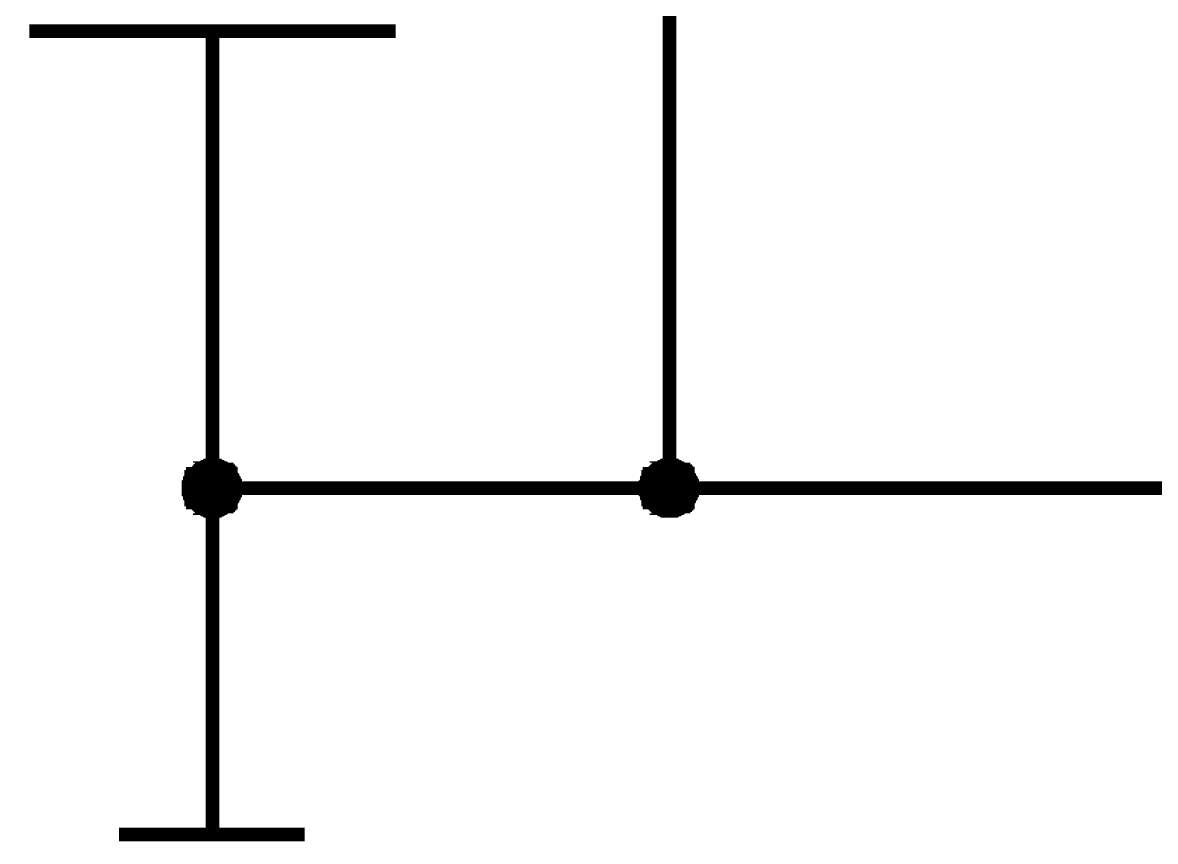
# Paper-space layout 'Layout1' of a CAD drawing. Extents: x -1 to 840, y -1 to 593.
# Drawn here: x 156.72 to 181.52, y 50.76 to 68.67 of the extents above; entities that cross this region are included whole.
import ezdxf

# ---------------------------------------------------------------- set-up
doc = ezdxf.new("R2010")
doc.units = 0
doc.header["$MEASUREMENT"] = 0
doc.layers.add('Sheet', color=255, linetype='CONTINUOUS')

psp = doc.layouts.get("Layout1")

# ---------------------------------------------------------------- linework, layer by layer
at = {"layer": 'Sheet', "color": 7}
for points, const_width in [([(160.88, 58.487), (170.881, 58.487), (170.881, 75.977), (178.365, 75.977)], 0.3), ([(156.874, 68.49), (164.887, 68.49)], 0.3), ([(160.88, 68.49), (160.88, 65.974)], 0.3), ([(160.88, 65.974), (160.88, 58.487), (160.88, 56.001)], 0.3), ([(170.881, 58.487), (218.365, 58.487), (218.365, 61.003)], 0.3), ([(160.352, 58.487), (160.352, 58.518), (160.352, 58.549), (160.352, 58.549), (160.352, 58.58), (160.384, 58.611), (160.384, 58.642), (160.384, 58.673), (160.384, 58.673), (160.415, 58.704), (160.415, 58.735), (160.446, 58.735), (160.446, 58.766), (160.446, 58.797), (160.477, 58.797), (160.508, 58.828), (160.508, 58.828), (160.539, 58.859), (160.539, 58.859), (160.57, 58.891), (160.601, 58.891), (160.601, 58.922), (160.632, 58.922), (160.663, 58.922), (160.694, 58.953), (160.694, 58.953), (160.725, 58.953), (160.756, 58.984), (160.787, 58.984), (160.818, 58.984), (160.818, 58.984), (160.849, 58.984), (160.88, 58.984)], 0.3), ([(160.352, 58.487), (160.352, 58.518), (160.352, 58.549), (160.352, 58.549), (160.352, 58.58), (160.384, 58.611), (160.384, 58.642), (160.384, 58.673), (160.384, 58.673), (160.415, 58.704), (160.415, 58.735), (160.446, 58.735), (160.446, 58.766), (160.446, 58.797), (160.477, 58.797), (160.508, 58.828), (160.508, 58.828), (160.539, 58.859), (160.539, 58.859), (160.57, 58.891), (160.601, 58.891), (160.601, 58.922), (160.632, 58.922), (160.663, 58.922), (160.694, 58.953), (160.694, 58.953), (160.725, 58.953), (160.756, 58.984), (160.787, 58.984), (160.818, 58.984), (160.818, 58.984), (160.849, 58.984), (160.88, 58.984)], 0.3), ([(160.352, 58.487), (160.352, 58.518), (160.352, 58.549), (160.352, 58.549), (160.352, 58.58), (160.384, 58.611), (160.384, 58.642), (160.384, 58.673), (160.384, 58.673), (160.415, 58.704), (160.415, 58.735), (160.446, 58.735), (160.446, 58.766), (160.446, 58.797), (160.477, 58.797), (160.508, 58.828), (160.508, 58.828), (160.539, 58.859), (160.539, 58.859), (160.57, 58.891), (160.601, 58.891), (160.601, 58.922), (160.632, 58.922), (160.663, 58.922), (160.694, 58.953), (160.694, 58.953), (160.725, 58.953), (160.756, 58.984), (160.787, 58.984), (160.818, 58.984), (160.818, 58.984), (160.849, 58.984), (160.88, 58.984)], 0.3), ([(160.352, 58.487), (160.352, 58.518), (160.352, 58.549), (160.352, 58.549), (160.352, 58.58), (160.384, 58.611), (160.384, 58.642), (160.384, 58.673), (160.384, 58.673), (160.415, 58.704), (160.415, 58.735), (160.446, 58.735), (160.446, 58.766), (160.446, 58.797), (160.477, 58.797), (160.508, 58.828), (160.508, 58.828), (160.539, 58.859), (160.539, 58.859), (160.57, 58.891), (160.601, 58.891), (160.601, 58.922), (160.632, 58.922), (160.663, 58.922), (160.694, 58.953), (160.694, 58.953), (160.725, 58.953), (160.756, 58.984), (160.787, 58.984), (160.818, 58.984), (160.818, 58.984), (160.849, 58.984), (160.88, 58.984)], 0.3), ([(160.352, 58.487), (160.352, 58.518), (160.352, 58.549), (160.352, 58.549), (160.352, 58.58), (160.384, 58.611), (160.384, 58.642), (160.384, 58.673), (160.384, 58.673), (160.415, 58.704), (160.415, 58.735), (160.446, 58.735), (160.446, 58.766), (160.446, 58.797), (160.477, 58.797), (160.508, 58.828), (160.508, 58.828), (160.539, 58.859), (160.539, 58.859), (160.57, 58.891), (160.601, 58.891), (160.601, 58.922), (160.632, 58.922), (160.663, 58.922), (160.694, 58.953), (160.694, 58.953), (160.725, 58.953), (160.756, 58.984), (160.787, 58.984), (160.818, 58.984), (160.818, 58.984), (160.849, 58.984), (160.88, 58.984)], 0.0991), ([(160.352, 58.487), (160.352, 58.518), (160.352, 58.549), (160.352, 58.549), (160.352, 58.58), (160.384, 58.611), (160.384, 58.642), (160.384, 58.673), (160.384, 58.673), (160.415, 58.704), (160.415, 58.735), (160.446, 58.735), (160.446, 58.766), (160.446, 58.797), (160.477, 58.797), (160.508, 58.828), (160.508, 58.828), (160.539, 58.859), (160.539, 58.859), (160.57, 58.891), (160.601, 58.891), (160.601, 58.922), (160.632, 58.922), (160.663, 58.922), (160.694, 58.953), (160.694, 58.953), (160.725, 58.953), (160.756, 58.984), (160.787, 58.984), (160.818, 58.984), (160.818, 58.984), (160.849, 58.984), (160.88, 58.984)], 0.0991), ([(160.352, 58.487), (160.352, 58.518), (160.352, 58.549), (160.352, 58.549), (160.352, 58.58), (160.384, 58.611), (160.384, 58.642), (160.384, 58.673), (160.384, 58.673), (160.415, 58.704), (160.415, 58.735), (160.446, 58.735), (160.446, 58.766), (160.446, 58.797), (160.477, 58.797), (160.508, 58.828), (160.508, 58.828), (160.539, 58.859), (160.539, 58.859), (160.57, 58.891), (160.601, 58.891), (160.601, 58.922), (160.632, 58.922), (160.663, 58.922), (160.694, 58.953), (160.694, 58.953), (160.725, 58.953), (160.756, 58.984), (160.787, 58.984), (160.818, 58.984), (160.818, 58.984), (160.849, 58.984), (160.88, 58.984)], 0.0991), ([(160.352, 58.487), (160.352, 58.518), (160.352, 58.549), (160.352, 58.549), (160.352, 58.58), (160.384, 58.611), (160.384, 58.642), (160.384, 58.673), (160.384, 58.673), (160.415, 58.704), (160.415, 58.735), (160.446, 58.735), (160.446, 58.766), (160.446, 58.797), (160.477, 58.797), (160.508, 58.828), (160.508, 58.828), (160.539, 58.859), (160.539, 58.859), (160.57, 58.891), (160.601, 58.891), (160.601, 58.922), (160.632, 58.922), (160.663, 58.922), (160.694, 58.953), (160.694, 58.953), (160.725, 58.953), (160.756, 58.984), (160.787, 58.984), (160.818, 58.984), (160.818, 58.984), (160.849, 58.984), (160.88, 58.984)], 0.0991), ([(160.88, 58.984), (160.88, 58.984)], 0.3), ([(160.88, 58.984), (160.912, 58.984), (160.943, 58.984), (160.943, 58.984), (160.974, 58.984), (161.005, 58.984), (161.036, 58.953), (161.067, 58.953), (161.067, 58.953), (161.098, 58.922), (161.129, 58.922), (161.129, 58.922), (161.16, 58.891), (161.191, 58.891), (161.191, 58.859), (161.222, 58.859), (161.222, 58.828), (161.253, 58.828), (161.253, 58.797), (161.284, 58.797), (161.284, 58.766), (161.315, 58.735), (161.315, 58.735), (161.315, 58.704), (161.346, 58.673), (161.346, 58.673), (161.346, 58.642), (161.377, 58.611), (161.377, 58.58), (161.377, 58.549), (161.377, 58.549), (161.377, 58.518), (161.377, 58.487)], 0.3), ([(160.88, 58.984), (160.88, 58.984)], 0.3), ([(160.88, 58.984), (160.912, 58.984), (160.943, 58.984), (160.943, 58.984), (160.974, 58.984), (161.005, 58.984), (161.036, 58.953), (161.067, 58.953), (161.067, 58.953), (161.098, 58.922), (161.129, 58.922), (161.129, 58.922), (161.16, 58.891), (161.191, 58.891), (161.191, 58.859), (161.222, 58.859), (161.222, 58.828), (161.253, 58.828), (161.253, 58.797), (161.284, 58.797), (161.284, 58.766), (161.315, 58.735), (161.315, 58.735), (161.315, 58.704), (161.346, 58.673), (161.346, 58.673), (161.346, 58.642), (161.377, 58.611), (161.377, 58.58), (161.377, 58.549), (161.377, 58.549), (161.377, 58.518), (161.377, 58.487)], 0.3), ([(160.88, 58.984), (160.88, 58.984)], 0.3), ([(160.88, 58.984), (160.912, 58.984), (160.943, 58.984), (160.943, 58.984), (160.974, 58.984), (161.005, 58.984), (161.036, 58.953), (161.067, 58.953), (161.067, 58.953), (161.098, 58.922), (161.129, 58.922), (161.129, 58.922), (161.16, 58.891), (161.191, 58.891), (161.191, 58.859), (161.222, 58.859), (161.222, 58.828), (161.253, 58.828), (161.253, 58.797), (161.284, 58.797), (161.284, 58.766), (161.315, 58.735), (161.315, 58.735), (161.315, 58.704), (161.346, 58.673), (161.346, 58.673), (161.346, 58.642), (161.377, 58.611), (161.377, 58.58), (161.377, 58.549), (161.377, 58.549), (161.377, 58.518), (161.377, 58.487)], 0.3), ([(160.88, 58.984), (160.88, 58.984)], 0.3), ([(160.88, 58.984), (160.912, 58.984), (160.943, 58.984), (160.943, 58.984), (160.974, 58.984), (161.005, 58.984), (161.036, 58.953), (161.067, 58.953), (161.067, 58.953), (161.098, 58.922), (161.129, 58.922), (161.129, 58.922), (161.16, 58.891), (161.191, 58.891), (161.191, 58.859), (161.222, 58.859), (161.222, 58.828), (161.253, 58.828), (161.253, 58.797), (161.284, 58.797), (161.284, 58.766), (161.315, 58.735), (161.315, 58.735), (161.315, 58.704), (161.346, 58.673), (161.346, 58.673), (161.346, 58.642), (161.377, 58.611), (161.377, 58.58), (161.377, 58.549), (161.377, 58.549), (161.377, 58.518), (161.377, 58.487)], 0.3), ([(160.88, 58.984), (160.88, 58.984)], 0.0991), ([(160.88, 58.984), (160.912, 58.984), (160.943, 58.984), (160.943, 58.984), (160.974, 58.984), (161.005, 58.984), (161.036, 58.953), (161.067, 58.953), (161.067, 58.953), (161.098, 58.922), (161.129, 58.922), (161.129, 58.922), (161.16, 58.891), (161.191, 58.891), (161.191, 58.859), (161.222, 58.859), (161.222, 58.828), (161.253, 58.828), (161.253, 58.797), (161.284, 58.797), (161.284, 58.766), (161.315, 58.735), (161.315, 58.735), (161.315, 58.704), (161.346, 58.673), (161.346, 58.673), (161.346, 58.642), (161.377, 58.611), (161.377, 58.58), (161.377, 58.549), (161.377, 58.549), (161.377, 58.518), (161.377, 58.487)], 0.0991), ([(160.88, 58.984), (160.88, 58.984)], 0.0991), ([(160.88, 58.984), (160.912, 58.984), (160.943, 58.984), (160.943, 58.984), (160.974, 58.984), (161.005, 58.984), (161.036, 58.953), (161.067, 58.953), (161.067, 58.953), (161.098, 58.922), (161.129, 58.922), (161.129, 58.922), (161.16, 58.891), (161.191, 58.891), (161.191, 58.859), (161.222, 58.859), (161.222, 58.828), (161.253, 58.828), (161.253, 58.797), (161.284, 58.797), (161.284, 58.766), (161.315, 58.735), (161.315, 58.735), (161.315, 58.704), (161.346, 58.673), (161.346, 58.673), (161.346, 58.642), (161.377, 58.611), (161.377, 58.58), (161.377, 58.549), (161.377, 58.549), (161.377, 58.518), (161.377, 58.487)], 0.0991), ([(160.88, 58.984), (160.88, 58.984)], 0.0991), ([(160.88, 58.984), (160.912, 58.984), (160.943, 58.984), (160.943, 58.984), (160.974, 58.984), (161.005, 58.984), (161.036, 58.953), (161.067, 58.953), (161.067, 58.953), (161.098, 58.922), (161.129, 58.922), (161.129, 58.922), (161.16, 58.891), (161.191, 58.891), (161.191, 58.859), (161.222, 58.859), (161.222, 58.828), (161.253, 58.828), (161.253, 58.797), (161.284, 58.797), (161.284, 58.766), (161.315, 58.735), (161.315, 58.735), (161.315, 58.704), (161.346, 58.673), (161.346, 58.673), (161.346, 58.642), (161.377, 58.611), (161.377, 58.58), (161.377, 58.549), (161.377, 58.549), (161.377, 58.518), (161.377, 58.487)], 0.0991), ([(160.88, 58.984), (160.88, 58.984)], 0.0991), ([(160.88, 58.984), (160.912, 58.984), (160.943, 58.984), (160.943, 58.984), (160.974, 58.984), (161.005, 58.984), (161.036, 58.953), (161.067, 58.953), (161.067, 58.953), (161.098, 58.922), (161.129, 58.922), (161.129, 58.922), (161.16, 58.891), (161.191, 58.891), (161.191, 58.859), (161.222, 58.859), (161.222, 58.828), (161.253, 58.828), (161.253, 58.797), (161.284, 58.797), (161.284, 58.766), (161.315, 58.735), (161.315, 58.735), (161.315, 58.704), (161.346, 58.673), (161.346, 58.673), (161.346, 58.642), (161.377, 58.611), (161.377, 58.58), (161.377, 58.549), (161.377, 58.549), (161.377, 58.518), (161.377, 58.487)], 0.0991), ([(170.353, 58.487), (170.353, 58.518), (170.353, 58.549), (170.353, 58.549), (170.353, 58.58), (170.384, 58.611), (170.384, 58.642), (170.384, 58.673), (170.384, 58.673), (170.415, 58.704), (170.415, 58.735), (170.446, 58.735), (170.446, 58.766), (170.446, 58.797), (170.477, 58.797), (170.508, 58.828), (170.508, 58.828), (170.539, 58.859), (170.539, 58.859), (170.57, 58.891), (170.601, 58.891), (170.601, 58.922), (170.632, 58.922), (170.663, 58.922), (170.694, 58.953), (170.694, 58.953), (170.725, 58.953), (170.756, 58.984), (170.787, 58.984), (170.818, 58.984), (170.818, 58.984), (170.849, 58.984), (170.881, 58.984)], 0.3), ([(170.353, 58.487), (170.353, 58.518), (170.353, 58.549), (170.353, 58.549), (170.353, 58.58), (170.384, 58.611), (170.384, 58.642), (170.384, 58.673), (170.384, 58.673), (170.415, 58.704), (170.415, 58.735), (170.446, 58.735), (170.446, 58.766), (170.446, 58.797), (170.477, 58.797), (170.508, 58.828), (170.508, 58.828), (170.539, 58.859), (170.539, 58.859), (170.57, 58.891), (170.601, 58.891), (170.601, 58.922), (170.632, 58.922), (170.663, 58.922), (170.694, 58.953), (170.694, 58.953), (170.725, 58.953), (170.756, 58.984), (170.787, 58.984), (170.818, 58.984), (170.818, 58.984), (170.849, 58.984), (170.881, 58.984)], 0.3), ([(170.353, 58.487), (170.353, 58.518), (170.353, 58.549), (170.353, 58.549), (170.353, 58.58), (170.384, 58.611), (170.384, 58.642), (170.384, 58.673), (170.384, 58.673), (170.415, 58.704), (170.415, 58.735), (170.446, 58.735), (170.446, 58.766), (170.446, 58.797), (170.477, 58.797), (170.508, 58.828), (170.508, 58.828), (170.539, 58.859), (170.539, 58.859), (170.57, 58.891), (170.601, 58.891), (170.601, 58.922), (170.632, 58.922), (170.663, 58.922), (170.694, 58.953), (170.694, 58.953), (170.725, 58.953), (170.756, 58.984), (170.787, 58.984), (170.818, 58.984), (170.818, 58.984), (170.849, 58.984), (170.881, 58.984)], 0.3), ([(170.353, 58.487), (170.353, 58.518), (170.353, 58.549), (170.353, 58.549), (170.353, 58.58), (170.384, 58.611), (170.384, 58.642), (170.384, 58.673), (170.384, 58.673), (170.415, 58.704), (170.415, 58.735), (170.446, 58.735), (170.446, 58.766), (170.446, 58.797), (170.477, 58.797), (170.508, 58.828), (170.508, 58.828), (170.539, 58.859), (170.539, 58.859), (170.57, 58.891), (170.601, 58.891), (170.601, 58.922), (170.632, 58.922), (170.663, 58.922), (170.694, 58.953), (170.694, 58.953), (170.725, 58.953), (170.756, 58.984), (170.787, 58.984), (170.818, 58.984), (170.818, 58.984), (170.849, 58.984), (170.881, 58.984)], 0.3), ([(170.353, 58.487), (170.353, 58.518), (170.353, 58.549), (170.353, 58.549), (170.353, 58.58), (170.384, 58.611), (170.384, 58.642), (170.384, 58.673), (170.384, 58.673), (170.415, 58.704), (170.415, 58.735), (170.446, 58.735), (170.446, 58.766), (170.446, 58.797), (170.477, 58.797), (170.508, 58.828), (170.508, 58.828), (170.539, 58.859), (170.539, 58.859), (170.57, 58.891), (170.601, 58.891), (170.601, 58.922), (170.632, 58.922), (170.663, 58.922), (170.694, 58.953), (170.694, 58.953), (170.725, 58.953), (170.756, 58.984), (170.787, 58.984), (170.818, 58.984), (170.818, 58.984), (170.849, 58.984), (170.881, 58.984)], 0.0991), ([(170.353, 58.487), (170.353, 58.518), (170.353, 58.549), (170.353, 58.549), (170.353, 58.58), (170.384, 58.611), (170.384, 58.642), (170.384, 58.673), (170.384, 58.673), (170.415, 58.704), (170.415, 58.735), (170.446, 58.735), (170.446, 58.766), (170.446, 58.797), (170.477, 58.797), (170.508, 58.828), (170.508, 58.828), (170.539, 58.859), (170.539, 58.859), (170.57, 58.891), (170.601, 58.891), (170.601, 58.922), (170.632, 58.922), (170.663, 58.922), (170.694, 58.953), (170.694, 58.953), (170.725, 58.953), (170.756, 58.984), (170.787, 58.984), (170.818, 58.984), (170.818, 58.984), (170.849, 58.984), (170.881, 58.984)], 0.0991), ([(170.353, 58.487), (170.353, 58.518), (170.353, 58.549), (170.353, 58.549), (170.353, 58.58), (170.384, 58.611), (170.384, 58.642), (170.384, 58.673), (170.384, 58.673), (170.415, 58.704), (170.415, 58.735), (170.446, 58.735), (170.446, 58.766), (170.446, 58.797), (170.477, 58.797), (170.508, 58.828), (170.508, 58.828), (170.539, 58.859), (170.539, 58.859), (170.57, 58.891), (170.601, 58.891), (170.601, 58.922), (170.632, 58.922), (170.663, 58.922), (170.694, 58.953), (170.694, 58.953), (170.725, 58.953), (170.756, 58.984), (170.787, 58.984), (170.818, 58.984), (170.818, 58.984), (170.849, 58.984), (170.881, 58.984)], 0.0991), ([(170.353, 58.487), (170.353, 58.518), (170.353, 58.549), (170.353, 58.549), (170.353, 58.58), (170.384, 58.611), (170.384, 58.642), (170.384, 58.673), (170.384, 58.673), (170.415, 58.704), (170.415, 58.735), (170.446, 58.735), (170.446, 58.766), (170.446, 58.797), (170.477, 58.797), (170.508, 58.828), (170.508, 58.828), (170.539, 58.859), (170.539, 58.859), (170.57, 58.891), (170.601, 58.891), (170.601, 58.922), (170.632, 58.922), (170.663, 58.922), (170.694, 58.953), (170.694, 58.953), (170.725, 58.953), (170.756, 58.984), (170.787, 58.984), (170.818, 58.984), (170.818, 58.984), (170.849, 58.984), (170.881, 58.984)], 0.0991), ([(170.881, 58.984), (170.881, 58.984)], 0.3), ([(170.881, 58.984), (170.912, 58.984), (170.943, 58.984), (170.943, 58.984), (170.974, 58.984), (171.005, 58.984), (171.036, 58.953), (171.067, 58.953), (171.067, 58.953), (171.098, 58.922), (171.129, 58.922), (171.129, 58.922), (171.16, 58.891), (171.191, 58.891), (171.191, 58.859), (171.222, 58.859), (171.222, 58.828), (171.253, 58.828), (171.253, 58.797), (171.284, 58.797), (171.284, 58.766), (171.315, 58.735), (171.315, 58.735), (171.315, 58.704), (171.346, 58.673), (171.346, 58.673), (171.346, 58.642), (171.377, 58.611), (171.377, 58.58), (171.377, 58.549), (171.377, 58.549), (171.377, 58.518), (171.377, 58.487)], 0.3), ([(170.881, 58.984), (170.881, 58.984)], 0.3), ([(170.881, 58.984), (170.912, 58.984), (170.943, 58.984), (170.943, 58.984), (170.974, 58.984), (171.005, 58.984), (171.036, 58.953), (171.067, 58.953), (171.067, 58.953), (171.098, 58.922), (171.129, 58.922), (171.129, 58.922), (171.16, 58.891), (171.191, 58.891), (171.191, 58.859), (171.222, 58.859), (171.222, 58.828), (171.253, 58.828), (171.253, 58.797), (171.284, 58.797), (171.284, 58.766), (171.315, 58.735), (171.315, 58.735), (171.315, 58.704), (171.346, 58.673), (171.346, 58.673), (171.346, 58.642), (171.377, 58.611), (171.377, 58.58), (171.377, 58.549), (171.377, 58.549), (171.377, 58.518), (171.377, 58.487)], 0.3), ([(170.881, 58.984), (170.881, 58.984)], 0.3), ([(170.881, 58.984), (170.912, 58.984), (170.943, 58.984), (170.943, 58.984), (170.974, 58.984), (171.005, 58.984), (171.036, 58.953), (171.067, 58.953), (171.067, 58.953), (171.098, 58.922), (171.129, 58.922), (171.129, 58.922), (171.16, 58.891), (171.191, 58.891), (171.191, 58.859), (171.222, 58.859), (171.222, 58.828), (171.253, 58.828), (171.253, 58.797), (171.284, 58.797), (171.284, 58.766), (171.315, 58.735), (171.315, 58.735), (171.315, 58.704), (171.346, 58.673), (171.346, 58.673), (171.346, 58.642), (171.377, 58.611), (171.377, 58.58), (171.377, 58.549), (171.377, 58.549), (171.377, 58.518), (171.377, 58.487)], 0.3), ([(170.881, 58.984), (170.881, 58.984)], 0.3), ([(170.881, 58.984), (170.912, 58.984), (170.943, 58.984), (170.943, 58.984), (170.974, 58.984), (171.005, 58.984), (171.036, 58.953), (171.067, 58.953), (171.067, 58.953), (171.098, 58.922), (171.129, 58.922), (171.129, 58.922), (171.16, 58.891), (171.191, 58.891), (171.191, 58.859), (171.222, 58.859), (171.222, 58.828), (171.253, 58.828), (171.253, 58.797), (171.284, 58.797), (171.284, 58.766), (171.315, 58.735), (171.315, 58.735), (171.315, 58.704), (171.346, 58.673), (171.346, 58.673), (171.346, 58.642), (171.377, 58.611), (171.377, 58.58), (171.377, 58.549), (171.377, 58.549), (171.377, 58.518), (171.377, 58.487)], 0.3), ([(170.881, 58.984), (170.881, 58.984)], 0.0991), ([(170.881, 58.984), (170.912, 58.984), (170.943, 58.984), (170.943, 58.984), (170.974, 58.984), (171.005, 58.984), (171.036, 58.953), (171.067, 58.953), (171.067, 58.953), (171.098, 58.922), (171.129, 58.922), (171.129, 58.922), (171.16, 58.891), (171.191, 58.891), (171.191, 58.859), (171.222, 58.859), (171.222, 58.828), (171.253, 58.828), (171.253, 58.797), (171.284, 58.797), (171.284, 58.766), (171.315, 58.735), (171.315, 58.735), (171.315, 58.704), (171.346, 58.673), (171.346, 58.673), (171.346, 58.642), (171.377, 58.611), (171.377, 58.58), (171.377, 58.549), (171.377, 58.549), (171.377, 58.518), (171.377, 58.487)], 0.0991), ([(170.881, 58.984), (170.881, 58.984)], 0.0991), ([(170.881, 58.984), (170.912, 58.984), (170.943, 58.984), (170.943, 58.984), (170.974, 58.984), (171.005, 58.984), (171.036, 58.953), (171.067, 58.953), (171.067, 58.953), (171.098, 58.922), (171.129, 58.922), (171.129, 58.922), (171.16, 58.891), (171.191, 58.891), (171.191, 58.859), (171.222, 58.859), (171.222, 58.828), (171.253, 58.828), (171.253, 58.797), (171.284, 58.797), (171.284, 58.766), (171.315, 58.735), (171.315, 58.735), (171.315, 58.704), (171.346, 58.673), (171.346, 58.673), (171.346, 58.642), (171.377, 58.611), (171.377, 58.58), (171.377, 58.549), (171.377, 58.549), (171.377, 58.518), (171.377, 58.487)], 0.0991), ([(170.881, 58.984), (170.881, 58.984)], 0.0991), ([(170.881, 58.984), (170.912, 58.984), (170.943, 58.984), (170.943, 58.984), (170.974, 58.984), (171.005, 58.984), (171.036, 58.953), (171.067, 58.953), (171.067, 58.953), (171.098, 58.922), (171.129, 58.922), (171.129, 58.922), (171.16, 58.891), (171.191, 58.891), (171.191, 58.859), (171.222, 58.859), (171.222, 58.828), (171.253, 58.828), (171.253, 58.797), (171.284, 58.797), (171.284, 58.766), (171.315, 58.735), (171.315, 58.735), (171.315, 58.704), (171.346, 58.673), (171.346, 58.673), (171.346, 58.642), (171.377, 58.611), (171.377, 58.58), (171.377, 58.549), (171.377, 58.549), (171.377, 58.518), (171.377, 58.487)], 0.0991), ([(170.881, 58.984), (170.881, 58.984)], 0.0991), ([(170.881, 58.984), (170.912, 58.984), (170.943, 58.984), (170.943, 58.984), (170.974, 58.984), (171.005, 58.984), (171.036, 58.953), (171.067, 58.953), (171.067, 58.953), (171.098, 58.922), (171.129, 58.922), (171.129, 58.922), (171.16, 58.891), (171.191, 58.891), (171.191, 58.859), (171.222, 58.859), (171.222, 58.828), (171.253, 58.828), (171.253, 58.797), (171.284, 58.797), (171.284, 58.766), (171.315, 58.735), (171.315, 58.735), (171.315, 58.704), (171.346, 58.673), (171.346, 58.673), (171.346, 58.642), (171.377, 58.611), (171.377, 58.58), (171.377, 58.549), (171.377, 58.549), (171.377, 58.518), (171.377, 58.487)], 0.0991), ([(160.88, 57.99), (160.849, 57.99), (160.818, 57.99), (160.818, 57.99), (160.787, 57.99), (160.756, 57.99), (160.725, 58.021), (160.694, 58.021), (160.694, 58.021), (160.663, 58.052), (160.632, 58.052), (160.601, 58.052), (160.601, 58.083), (160.57, 58.083), (160.539, 58.114), (160.539, 58.114), (160.508, 58.145), (160.508, 58.145), (160.477, 58.176), (160.446, 58.176), (160.446, 58.207), (160.446, 58.238), (160.415, 58.238), (160.415, 58.269), (160.384, 58.3), (160.384, 58.3), (160.384, 58.331), (160.384, 58.362), (160.352, 58.393), (160.352, 58.425), (160.352, 58.425), (160.352, 58.456), (160.352, 58.487)], 0.3), ([(160.352, 58.487), (160.352, 58.487)], 0.3), ([(160.88, 57.99), (160.849, 57.99), (160.818, 57.99), (160.818, 57.99), (160.787, 57.99), (160.756, 57.99), (160.725, 58.021), (160.694, 58.021), (160.694, 58.021), (160.663, 58.052), (160.632, 58.052), (160.601, 58.052), (160.601, 58.083), (160.57, 58.083), (160.539, 58.114), (160.539, 58.114), (160.508, 58.145), (160.508, 58.145), (160.477, 58.176), (160.446, 58.176), (160.446, 58.207), (160.446, 58.238), (160.415, 58.238), (160.415, 58.269), (160.384, 58.3), (160.384, 58.3), (160.384, 58.331), (160.384, 58.362), (160.352, 58.393), (160.352, 58.425), (160.352, 58.425), (160.352, 58.456), (160.352, 58.487)], 0.3), ([(160.352, 58.487), (160.352, 58.487)], 0.3), ([(160.88, 57.99), (160.849, 57.99), (160.818, 57.99), (160.818, 57.99), (160.787, 57.99), (160.756, 57.99), (160.725, 58.021), (160.694, 58.021), (160.694, 58.021), (160.663, 58.052), (160.632, 58.052), (160.601, 58.052), (160.601, 58.083), (160.57, 58.083), (160.539, 58.114), (160.539, 58.114), (160.508, 58.145), (160.508, 58.145), (160.477, 58.176), (160.446, 58.176), (160.446, 58.207), (160.446, 58.238), (160.415, 58.238), (160.415, 58.269), (160.384, 58.3), (160.384, 58.3), (160.384, 58.331), (160.384, 58.362), (160.352, 58.393), (160.352, 58.425), (160.352, 58.425), (160.352, 58.456), (160.352, 58.487)], 0.3), ([(160.352, 58.487), (160.352, 58.487)], 0.3), ([(160.88, 57.99), (160.849, 57.99), (160.818, 57.99), (160.818, 57.99), (160.787, 57.99), (160.756, 57.99), (160.725, 58.021), (160.694, 58.021), (160.694, 58.021), (160.663, 58.052), (160.632, 58.052), (160.601, 58.052), (160.601, 58.083), (160.57, 58.083), (160.539, 58.114), (160.539, 58.114), (160.508, 58.145), (160.508, 58.145), (160.477, 58.176), (160.446, 58.176), (160.446, 58.207), (160.446, 58.238), (160.415, 58.238), (160.415, 58.269), (160.384, 58.3), (160.384, 58.3), (160.384, 58.331), (160.384, 58.362), (160.352, 58.393), (160.352, 58.425), (160.352, 58.425), (160.352, 58.456), (160.352, 58.487)], 0.3), ([(160.352, 58.487), (160.352, 58.487)], 0.3), ([(160.88, 57.99), (160.849, 57.99), (160.818, 57.99), (160.818, 57.99), (160.787, 57.99), (160.756, 57.99), (160.725, 58.021), (160.694, 58.021), (160.694, 58.021), (160.663, 58.052), (160.632, 58.052), (160.601, 58.052), (160.601, 58.083), (160.57, 58.083), (160.539, 58.114), (160.539, 58.114), (160.508, 58.145), (160.508, 58.145), (160.477, 58.176), (160.446, 58.176), (160.446, 58.207), (160.446, 58.238), (160.415, 58.238), (160.415, 58.269), (160.384, 58.3), (160.384, 58.3), (160.384, 58.331), (160.384, 58.362), (160.352, 58.393), (160.352, 58.425), (160.352, 58.425), (160.352, 58.456), (160.352, 58.487)], 0.0991), ([(160.352, 58.487), (160.352, 58.487)], 0.0991), ([(160.88, 57.99), (160.849, 57.99), (160.818, 57.99), (160.818, 57.99), (160.787, 57.99), (160.756, 57.99), (160.725, 58.021), (160.694, 58.021), (160.694, 58.021), (160.663, 58.052), (160.632, 58.052), (160.601, 58.052), (160.601, 58.083), (160.57, 58.083), (160.539, 58.114), (160.539, 58.114), (160.508, 58.145), (160.508, 58.145), (160.477, 58.176), (160.446, 58.176), (160.446, 58.207), (160.446, 58.238), (160.415, 58.238), (160.415, 58.269), (160.384, 58.3), (160.384, 58.3), (160.384, 58.331), (160.384, 58.362), (160.352, 58.393), (160.352, 58.425), (160.352, 58.425), (160.352, 58.456), (160.352, 58.487)], 0.0991), ([(160.352, 58.487), (160.352, 58.487)], 0.0991), ([(160.88, 57.99), (160.849, 57.99), (160.818, 57.99), (160.818, 57.99), (160.787, 57.99), (160.756, 57.99), (160.725, 58.021), (160.694, 58.021), (160.694, 58.021), (160.663, 58.052), (160.632, 58.052), (160.601, 58.052), (160.601, 58.083), (160.57, 58.083), (160.539, 58.114), (160.539, 58.114), (160.508, 58.145), (160.508, 58.145), (160.477, 58.176), (160.446, 58.176), (160.446, 58.207), (160.446, 58.238), (160.415, 58.238), (160.415, 58.269), (160.384, 58.3), (160.384, 58.3), (160.384, 58.331), (160.384, 58.362), (160.352, 58.393), (160.352, 58.425), (160.352, 58.425), (160.352, 58.456), (160.352, 58.487)], 0.0991), ([(160.352, 58.487), (160.352, 58.487)], 0.0991), ([(160.88, 57.99), (160.849, 57.99), (160.818, 57.99), (160.818, 57.99), (160.787, 57.99), (160.756, 57.99), (160.725, 58.021), (160.694, 58.021), (160.694, 58.021), (160.663, 58.052), (160.632, 58.052), (160.601, 58.052), (160.601, 58.083), (160.57, 58.083), (160.539, 58.114), (160.539, 58.114), (160.508, 58.145), (160.508, 58.145), (160.477, 58.176), (160.446, 58.176), (160.446, 58.207), (160.446, 58.238), (160.415, 58.238), (160.415, 58.269), (160.384, 58.3), (160.384, 58.3), (160.384, 58.331), (160.384, 58.362), (160.352, 58.393), (160.352, 58.425), (160.352, 58.425), (160.352, 58.456), (160.352, 58.487)], 0.0991), ([(160.352, 58.487), (160.352, 58.487)], 0.0991), ([(161.377, 58.487), (161.377, 58.456), (161.377, 58.425), (161.377, 58.425), (161.377, 58.393), (161.377, 58.362), (161.346, 58.331), (161.346, 58.3), (161.346, 58.3), (161.315, 58.269), (161.315, 58.238), (161.315, 58.238), (161.284, 58.207), (161.284, 58.176), (161.253, 58.176), (161.253, 58.145), (161.222, 58.145), (161.222, 58.114), (161.191, 58.114), (161.191, 58.083), (161.16, 58.083), (161.129, 58.052), (161.129, 58.052), (161.098, 58.052), (161.067, 58.021), (161.067, 58.021), (161.036, 58.021), (161.005, 57.99), (160.974, 57.99), (160.943, 57.99), (160.943, 57.99), (160.912, 57.99), (160.88, 57.99)], 0.3), ([(161.377, 58.487), (161.377, 58.456), (161.377, 58.425), (161.377, 58.425), (161.377, 58.393), (161.377, 58.362), (161.346, 58.331), (161.346, 58.3), (161.346, 58.3), (161.315, 58.269), (161.315, 58.238), (161.315, 58.238), (161.284, 58.207), (161.284, 58.176), (161.253, 58.176), (161.253, 58.145), (161.222, 58.145), (161.222, 58.114), (161.191, 58.114), (161.191, 58.083), (161.16, 58.083), (161.129, 58.052), (161.129, 58.052), (161.098, 58.052), (161.067, 58.021), (161.067, 58.021), (161.036, 58.021), (161.005, 57.99), (160.974, 57.99), (160.943, 57.99), (160.943, 57.99), (160.912, 57.99), (160.88, 57.99)], 0.3), ([(161.377, 58.487), (161.377, 58.456), (161.377, 58.425), (161.377, 58.425), (161.377, 58.393), (161.377, 58.362), (161.346, 58.331), (161.346, 58.3), (161.346, 58.3), (161.315, 58.269), (161.315, 58.238), (161.315, 58.238), (161.284, 58.207), (161.284, 58.176), (161.253, 58.176), (161.253, 58.145), (161.222, 58.145), (161.222, 58.114), (161.191, 58.114), (161.191, 58.083), (161.16, 58.083), (161.129, 58.052), (161.129, 58.052), (161.098, 58.052), (161.067, 58.021), (161.067, 58.021), (161.036, 58.021), (161.005, 57.99), (160.974, 57.99), (160.943, 57.99), (160.943, 57.99), (160.912, 57.99), (160.88, 57.99)], 0.3), ([(161.377, 58.487), (161.377, 58.456), (161.377, 58.425), (161.377, 58.425), (161.377, 58.393), (161.377, 58.362), (161.346, 58.331), (161.346, 58.3), (161.346, 58.3), (161.315, 58.269), (161.315, 58.238), (161.315, 58.238), (161.284, 58.207), (161.284, 58.176), (161.253, 58.176), (161.253, 58.145), (161.222, 58.145), (161.222, 58.114), (161.191, 58.114), (161.191, 58.083), (161.16, 58.083), (161.129, 58.052), (161.129, 58.052), (161.098, 58.052), (161.067, 58.021), (161.067, 58.021), (161.036, 58.021), (161.005, 57.99), (160.974, 57.99), (160.943, 57.99), (160.943, 57.99), (160.912, 57.99), (160.88, 57.99)], 0.3), ([(161.377, 58.487), (161.377, 58.456), (161.377, 58.425), (161.377, 58.425), (161.377, 58.393), (161.377, 58.362), (161.346, 58.331), (161.346, 58.3), (161.346, 58.3), (161.315, 58.269), (161.315, 58.238), (161.315, 58.238), (161.284, 58.207), (161.284, 58.176), (161.253, 58.176), (161.253, 58.145), (161.222, 58.145), (161.222, 58.114), (161.191, 58.114), (161.191, 58.083), (161.16, 58.083), (161.129, 58.052), (161.129, 58.052), (161.098, 58.052), (161.067, 58.021), (161.067, 58.021), (161.036, 58.021), (161.005, 57.99), (160.974, 57.99), (160.943, 57.99), (160.943, 57.99), (160.912, 57.99), (160.88, 57.99)], 0.0991), ([(161.377, 58.487), (161.377, 58.456), (161.377, 58.425), (161.377, 58.425), (161.377, 58.393), (161.377, 58.362), (161.346, 58.331), (161.346, 58.3), (161.346, 58.3), (161.315, 58.269), (161.315, 58.238), (161.315, 58.238), (161.284, 58.207), (161.284, 58.176), (161.253, 58.176), (161.253, 58.145), (161.222, 58.145), (161.222, 58.114), (161.191, 58.114), (161.191, 58.083), (161.16, 58.083), (161.129, 58.052), (161.129, 58.052), (161.098, 58.052), (161.067, 58.021), (161.067, 58.021), (161.036, 58.021), (161.005, 57.99), (160.974, 57.99), (160.943, 57.99), (160.943, 57.99), (160.912, 57.99), (160.88, 57.99)], 0.0991), ([(161.377, 58.487), (161.377, 58.456), (161.377, 58.425), (161.377, 58.425), (161.377, 58.393), (161.377, 58.362), (161.346, 58.331), (161.346, 58.3), (161.346, 58.3), (161.315, 58.269), (161.315, 58.238), (161.315, 58.238), (161.284, 58.207), (161.284, 58.176), (161.253, 58.176), (161.253, 58.145), (161.222, 58.145), (161.222, 58.114), (161.191, 58.114), (161.191, 58.083), (161.16, 58.083), (161.129, 58.052), (161.129, 58.052), (161.098, 58.052), (161.067, 58.021), (161.067, 58.021), (161.036, 58.021), (161.005, 57.99), (160.974, 57.99), (160.943, 57.99), (160.943, 57.99), (160.912, 57.99), (160.88, 57.99)], 0.0991), ([(161.377, 58.487), (161.377, 58.456), (161.377, 58.425), (161.377, 58.425), (161.377, 58.393), (161.377, 58.362), (161.346, 58.331), (161.346, 58.3), (161.346, 58.3), (161.315, 58.269), (161.315, 58.238), (161.315, 58.238), (161.284, 58.207), (161.284, 58.176), (161.253, 58.176), (161.253, 58.145), (161.222, 58.145), (161.222, 58.114), (161.191, 58.114), (161.191, 58.083), (161.16, 58.083), (161.129, 58.052), (161.129, 58.052), (161.098, 58.052), (161.067, 58.021), (161.067, 58.021), (161.036, 58.021), (161.005, 57.99), (160.974, 57.99), (160.943, 57.99), (160.943, 57.99), (160.912, 57.99), (160.88, 57.99)], 0.0991), ([(161.377, 58.487), (161.377, 58.487), (161.377, 58.487), (161.377, 58.487), (161.377, 58.487), (161.377, 58.487), (161.377, 58.487), (161.377, 58.487), (161.377, 58.487), (161.377, 58.487), (161.377, 58.487), (161.377, 58.487), (161.377, 58.487), (161.377, 58.487), (161.377, 58.487), (161.377, 58.487), (161.377, 58.487), (161.377, 58.487), (161.377, 58.487), (161.377, 58.487), (161.377, 58.487), (161.377, 58.487), (161.377, 58.487), (161.377, 58.487), (161.377, 58.487), (161.377, 58.487), (161.377, 58.487), (161.377, 58.487), (161.377, 58.487), (161.377, 58.487), (161.377, 58.487), (161.377, 58.487), (161.377, 58.487)], 0.3), ([(161.377, 58.487), (161.377, 58.487)], 0.3), ([(161.377, 58.487), (161.377, 58.487), (161.377, 58.487), (161.377, 58.487), (161.377, 58.487), (161.377, 58.487), (161.377, 58.487), (161.377, 58.487), (161.377, 58.487), (161.377, 58.487), (161.377, 58.487), (161.377, 58.487), (161.377, 58.487), (161.377, 58.487), (161.377, 58.487), (161.377, 58.487), (161.377, 58.487), (161.377, 58.487), (161.377, 58.487), (161.377, 58.487), (161.377, 58.487), (161.377, 58.487), (161.377, 58.487), (161.377, 58.487), (161.377, 58.487), (161.377, 58.487), (161.377, 58.487), (161.377, 58.487), (161.377, 58.487), (161.377, 58.487), (161.377, 58.487), (161.377, 58.487), (161.377, 58.487)], 0.3), ([(161.377, 58.487), (161.377, 58.487)], 0.3), ([(161.377, 58.487), (161.377, 58.487), (161.377, 58.487), (161.377, 58.487), (161.377, 58.487), (161.377, 58.487), (161.377, 58.487), (161.377, 58.487), (161.377, 58.487), (161.377, 58.487), (161.377, 58.487), (161.377, 58.487), (161.377, 58.487), (161.377, 58.487), (161.377, 58.487), (161.377, 58.487), (161.377, 58.487), (161.377, 58.487), (161.377, 58.487), (161.377, 58.487), (161.377, 58.487), (161.377, 58.487), (161.377, 58.487), (161.377, 58.487), (161.377, 58.487), (161.377, 58.487), (161.377, 58.487), (161.377, 58.487), (161.377, 58.487), (161.377, 58.487), (161.377, 58.487), (161.377, 58.487), (161.377, 58.487)], 0.3), ([(161.377, 58.487), (161.377, 58.487)], 0.3), ([(161.377, 58.487), (161.377, 58.487), (161.377, 58.487), (161.377, 58.487), (161.377, 58.487), (161.377, 58.487), (161.377, 58.487), (161.377, 58.487), (161.377, 58.487), (161.377, 58.487), (161.377, 58.487), (161.377, 58.487), (161.377, 58.487), (161.377, 58.487), (161.377, 58.487), (161.377, 58.487), (161.377, 58.487), (161.377, 58.487), (161.377, 58.487), (161.377, 58.487), (161.377, 58.487), (161.377, 58.487), (161.377, 58.487), (161.377, 58.487), (161.377, 58.487), (161.377, 58.487), (161.377, 58.487), (161.377, 58.487), (161.377, 58.487), (161.377, 58.487), (161.377, 58.487), (161.377, 58.487), (161.377, 58.487)], 0.3), ([(161.377, 58.487), (161.377, 58.487)], 0.3), ([(161.377, 58.487), (161.377, 58.487), (161.377, 58.487), (161.377, 58.487), (161.377, 58.487), (161.377, 58.487), (161.377, 58.487), (161.377, 58.487), (161.377, 58.487), (161.377, 58.487), (161.377, 58.487), (161.377, 58.487), (161.377, 58.487), (161.377, 58.487), (161.377, 58.487), (161.377, 58.487), (161.377, 58.487), (161.377, 58.487), (161.377, 58.487), (161.377, 58.487), (161.377, 58.487), (161.377, 58.487), (161.377, 58.487), (161.377, 58.487), (161.377, 58.487), (161.377, 58.487), (161.377, 58.487), (161.377, 58.487), (161.377, 58.487), (161.377, 58.487), (161.377, 58.487), (161.377, 58.487), (161.377, 58.487)], 0.0991), ([(161.377, 58.487), (161.377, 58.487)], 0.0991), ([(161.377, 58.487), (161.377, 58.487), (161.377, 58.487), (161.377, 58.487), (161.377, 58.487), (161.377, 58.487), (161.377, 58.487), (161.377, 58.487), (161.377, 58.487), (161.377, 58.487), (161.377, 58.487), (161.377, 58.487), (161.377, 58.487), (161.377, 58.487), (161.377, 58.487), (161.377, 58.487), (161.377, 58.487), (161.377, 58.487), (161.377, 58.487), (161.377, 58.487), (161.377, 58.487), (161.377, 58.487), (161.377, 58.487), (161.377, 58.487), (161.377, 58.487), (161.377, 58.487), (161.377, 58.487), (161.377, 58.487), (161.377, 58.487), (161.377, 58.487), (161.377, 58.487), (161.377, 58.487), (161.377, 58.487)], 0.0991), ([(161.377, 58.487), (161.377, 58.487)], 0.0991), ([(161.377, 58.487), (161.377, 58.487), (161.377, 58.487), (161.377, 58.487), (161.377, 58.487), (161.377, 58.487), (161.377, 58.487), (161.377, 58.487), (161.377, 58.487), (161.377, 58.487), (161.377, 58.487), (161.377, 58.487), (161.377, 58.487), (161.377, 58.487), (161.377, 58.487), (161.377, 58.487), (161.377, 58.487), (161.377, 58.487), (161.377, 58.487), (161.377, 58.487), (161.377, 58.487), (161.377, 58.487), (161.377, 58.487), (161.377, 58.487), (161.377, 58.487), (161.377, 58.487), (161.377, 58.487), (161.377, 58.487), (161.377, 58.487), (161.377, 58.487), (161.377, 58.487), (161.377, 58.487), (161.377, 58.487)], 0.0991), ([(161.377, 58.487), (161.377, 58.487)], 0.0991), ([(161.377, 58.487), (161.377, 58.487), (161.377, 58.487), (161.377, 58.487), (161.377, 58.487), (161.377, 58.487), (161.377, 58.487), (161.377, 58.487), (161.377, 58.487), (161.377, 58.487), (161.377, 58.487), (161.377, 58.487), (161.377, 58.487), (161.377, 58.487), (161.377, 58.487), (161.377, 58.487), (161.377, 58.487), (161.377, 58.487), (161.377, 58.487), (161.377, 58.487), (161.377, 58.487), (161.377, 58.487), (161.377, 58.487), (161.377, 58.487), (161.377, 58.487), (161.377, 58.487), (161.377, 58.487), (161.377, 58.487), (161.377, 58.487), (161.377, 58.487), (161.377, 58.487), (161.377, 58.487), (161.377, 58.487)], 0.0991), ([(161.377, 58.487), (161.377, 58.487)], 0.0991), ([(170.881, 57.99), (170.849, 57.99), (170.818, 57.99), (170.818, 57.99), (170.787, 57.99), (170.756, 57.99), (170.725, 58.021), (170.694, 58.021), (170.694, 58.021), (170.663, 58.052), (170.632, 58.052), (170.601, 58.052), (170.601, 58.083), (170.57, 58.083), (170.539, 58.114), (170.539, 58.114), (170.508, 58.145), (170.508, 58.145), (170.477, 58.176), (170.446, 58.176), (170.446, 58.207), (170.446, 58.238), (170.415, 58.238), (170.415, 58.269), (170.384, 58.3), (170.384, 58.3), (170.384, 58.331), (170.384, 58.362), (170.353, 58.393), (170.353, 58.425), (170.353, 58.425), (170.353, 58.456), (170.353, 58.487)], 0.3), ([(170.353, 58.487), (170.353, 58.487)], 0.3), ([(170.881, 57.99), (170.849, 57.99), (170.818, 57.99), (170.818, 57.99), (170.787, 57.99), (170.756, 57.99), (170.725, 58.021), (170.694, 58.021), (170.694, 58.021), (170.663, 58.052), (170.632, 58.052), (170.601, 58.052), (170.601, 58.083), (170.57, 58.083), (170.539, 58.114), (170.539, 58.114), (170.508, 58.145), (170.508, 58.145), (170.477, 58.176), (170.446, 58.176), (170.446, 58.207), (170.446, 58.238), (170.415, 58.238), (170.415, 58.269), (170.384, 58.3), (170.384, 58.3), (170.384, 58.331), (170.384, 58.362), (170.353, 58.393), (170.353, 58.425), (170.353, 58.425), (170.353, 58.456), (170.353, 58.487)], 0.3), ([(170.353, 58.487), (170.353, 58.487)], 0.3), ([(170.881, 57.99), (170.849, 57.99), (170.818, 57.99), (170.818, 57.99), (170.787, 57.99), (170.756, 57.99), (170.725, 58.021), (170.694, 58.021), (170.694, 58.021), (170.663, 58.052), (170.632, 58.052), (170.601, 58.052), (170.601, 58.083), (170.57, 58.083), (170.539, 58.114), (170.539, 58.114), (170.508, 58.145), (170.508, 58.145), (170.477, 58.176), (170.446, 58.176), (170.446, 58.207), (170.446, 58.238), (170.415, 58.238), (170.415, 58.269), (170.384, 58.3), (170.384, 58.3), (170.384, 58.331), (170.384, 58.362), (170.353, 58.393), (170.353, 58.425), (170.353, 58.425), (170.353, 58.456), (170.353, 58.487)], 0.3), ([(170.353, 58.487), (170.353, 58.487)], 0.3), ([(170.881, 57.99), (170.849, 57.99), (170.818, 57.99), (170.818, 57.99), (170.787, 57.99), (170.756, 57.99), (170.725, 58.021), (170.694, 58.021), (170.694, 58.021), (170.663, 58.052), (170.632, 58.052), (170.601, 58.052), (170.601, 58.083), (170.57, 58.083), (170.539, 58.114), (170.539, 58.114), (170.508, 58.145), (170.508, 58.145), (170.477, 58.176), (170.446, 58.176), (170.446, 58.207), (170.446, 58.238), (170.415, 58.238), (170.415, 58.269), (170.384, 58.3), (170.384, 58.3), (170.384, 58.331), (170.384, 58.362), (170.353, 58.393), (170.353, 58.425), (170.353, 58.425), (170.353, 58.456), (170.353, 58.487)], 0.3), ([(170.353, 58.487), (170.353, 58.487)], 0.3), ([(170.881, 57.99), (170.849, 57.99), (170.818, 57.99), (170.818, 57.99), (170.787, 57.99), (170.756, 57.99), (170.725, 58.021), (170.694, 58.021), (170.694, 58.021), (170.663, 58.052), (170.632, 58.052), (170.601, 58.052), (170.601, 58.083), (170.57, 58.083), (170.539, 58.114), (170.539, 58.114), (170.508, 58.145), (170.508, 58.145), (170.477, 58.176), (170.446, 58.176), (170.446, 58.207), (170.446, 58.238), (170.415, 58.238), (170.415, 58.269), (170.384, 58.3), (170.384, 58.3), (170.384, 58.331), (170.384, 58.362), (170.353, 58.393), (170.353, 58.425), (170.353, 58.425), (170.353, 58.456), (170.353, 58.487)], 0.0991), ([(170.353, 58.487), (170.353, 58.487)], 0.0991), ([(170.881, 57.99), (170.849, 57.99), (170.818, 57.99), (170.818, 57.99), (170.787, 57.99), (170.756, 57.99), (170.725, 58.021), (170.694, 58.021), (170.694, 58.021), (170.663, 58.052), (170.632, 58.052), (170.601, 58.052), (170.601, 58.083), (170.57, 58.083), (170.539, 58.114), (170.539, 58.114), (170.508, 58.145), (170.508, 58.145), (170.477, 58.176), (170.446, 58.176), (170.446, 58.207), (170.446, 58.238), (170.415, 58.238), (170.415, 58.269), (170.384, 58.3), (170.384, 58.3), (170.384, 58.331), (170.384, 58.362), (170.353, 58.393), (170.353, 58.425), (170.353, 58.425), (170.353, 58.456), (170.353, 58.487)], 0.0991), ([(170.353, 58.487), (170.353, 58.487)], 0.0991), ([(170.881, 57.99), (170.849, 57.99), (170.818, 57.99), (170.818, 57.99), (170.787, 57.99), (170.756, 57.99), (170.725, 58.021), (170.694, 58.021), (170.694, 58.021), (170.663, 58.052), (170.632, 58.052), (170.601, 58.052), (170.601, 58.083), (170.57, 58.083), (170.539, 58.114), (170.539, 58.114), (170.508, 58.145), (170.508, 58.145), (170.477, 58.176), (170.446, 58.176), (170.446, 58.207), (170.446, 58.238), (170.415, 58.238), (170.415, 58.269), (170.384, 58.3), (170.384, 58.3), (170.384, 58.331), (170.384, 58.362), (170.353, 58.393), (170.353, 58.425), (170.353, 58.425), (170.353, 58.456), (170.353, 58.487)], 0.0991), ([(170.353, 58.487), (170.353, 58.487)], 0.0991), ([(170.881, 57.99), (170.849, 57.99), (170.818, 57.99), (170.818, 57.99), (170.787, 57.99), (170.756, 57.99), (170.725, 58.021), (170.694, 58.021), (170.694, 58.021), (170.663, 58.052), (170.632, 58.052), (170.601, 58.052), (170.601, 58.083), (170.57, 58.083), (170.539, 58.114), (170.539, 58.114), (170.508, 58.145), (170.508, 58.145), (170.477, 58.176), (170.446, 58.176), (170.446, 58.207), (170.446, 58.238), (170.415, 58.238), (170.415, 58.269), (170.384, 58.3), (170.384, 58.3), (170.384, 58.331), (170.384, 58.362), (170.353, 58.393), (170.353, 58.425), (170.353, 58.425), (170.353, 58.456), (170.353, 58.487)], 0.0991), ([(170.353, 58.487), (170.353, 58.487)], 0.0991), ([(171.377, 58.487), (171.377, 58.456), (171.377, 58.425), (171.377, 58.425), (171.377, 58.393), (171.377, 58.362), (171.346, 58.331), (171.346, 58.3), (171.346, 58.3), (171.315, 58.269), (171.315, 58.238), (171.315, 58.238), (171.284, 58.207), (171.284, 58.176), (171.253, 58.176), (171.253, 58.145), (171.222, 58.145), (171.222, 58.114), (171.191, 58.114), (171.191, 58.083), (171.16, 58.083), (171.129, 58.052), (171.129, 58.052), (171.098, 58.052), (171.067, 58.021), (171.067, 58.021), (171.036, 58.021), (171.005, 57.99), (170.974, 57.99), (170.943, 57.99), (170.943, 57.99), (170.912, 57.99), (170.881, 57.99)], 0.3), ([(171.377, 58.487), (171.377, 58.456), (171.377, 58.425), (171.377, 58.425), (171.377, 58.393), (171.377, 58.362), (171.346, 58.331), (171.346, 58.3), (171.346, 58.3), (171.315, 58.269), (171.315, 58.238), (171.315, 58.238), (171.284, 58.207), (171.284, 58.176), (171.253, 58.176), (171.253, 58.145), (171.222, 58.145), (171.222, 58.114), (171.191, 58.114), (171.191, 58.083), (171.16, 58.083), (171.129, 58.052), (171.129, 58.052), (171.098, 58.052), (171.067, 58.021), (171.067, 58.021), (171.036, 58.021), (171.005, 57.99), (170.974, 57.99), (170.943, 57.99), (170.943, 57.99), (170.912, 57.99), (170.881, 57.99)], 0.3), ([(171.377, 58.487), (171.377, 58.456), (171.377, 58.425), (171.377, 58.425), (171.377, 58.393), (171.377, 58.362), (171.346, 58.331), (171.346, 58.3), (171.346, 58.3), (171.315, 58.269), (171.315, 58.238), (171.315, 58.238), (171.284, 58.207), (171.284, 58.176), (171.253, 58.176), (171.253, 58.145), (171.222, 58.145), (171.222, 58.114), (171.191, 58.114), (171.191, 58.083), (171.16, 58.083), (171.129, 58.052), (171.129, 58.052), (171.098, 58.052), (171.067, 58.021), (171.067, 58.021), (171.036, 58.021), (171.005, 57.99), (170.974, 57.99), (170.943, 57.99), (170.943, 57.99), (170.912, 57.99), (170.881, 57.99)], 0.3), ([(171.377, 58.487), (171.377, 58.456), (171.377, 58.425), (171.377, 58.425), (171.377, 58.393), (171.377, 58.362), (171.346, 58.331), (171.346, 58.3), (171.346, 58.3), (171.315, 58.269), (171.315, 58.238), (171.315, 58.238), (171.284, 58.207), (171.284, 58.176), (171.253, 58.176), (171.253, 58.145), (171.222, 58.145), (171.222, 58.114), (171.191, 58.114), (171.191, 58.083), (171.16, 58.083), (171.129, 58.052), (171.129, 58.052), (171.098, 58.052), (171.067, 58.021), (171.067, 58.021), (171.036, 58.021), (171.005, 57.99), (170.974, 57.99), (170.943, 57.99), (170.943, 57.99), (170.912, 57.99), (170.881, 57.99)], 0.3), ([(171.377, 58.487), (171.377, 58.456), (171.377, 58.425), (171.377, 58.425), (171.377, 58.393), (171.377, 58.362), (171.346, 58.331), (171.346, 58.3), (171.346, 58.3), (171.315, 58.269), (171.315, 58.238), (171.315, 58.238), (171.284, 58.207), (171.284, 58.176), (171.253, 58.176), (171.253, 58.145), (171.222, 58.145), (171.222, 58.114), (171.191, 58.114), (171.191, 58.083), (171.16, 58.083), (171.129, 58.052), (171.129, 58.052), (171.098, 58.052), (171.067, 58.021), (171.067, 58.021), (171.036, 58.021), (171.005, 57.99), (170.974, 57.99), (170.943, 57.99), (170.943, 57.99), (170.912, 57.99), (170.881, 57.99)], 0.0991), ([(171.377, 58.487), (171.377, 58.456), (171.377, 58.425), (171.377, 58.425), (171.377, 58.393), (171.377, 58.362), (171.346, 58.331), (171.346, 58.3), (171.346, 58.3), (171.315, 58.269), (171.315, 58.238), (171.315, 58.238), (171.284, 58.207), (171.284, 58.176), (171.253, 58.176), (171.253, 58.145), (171.222, 58.145), (171.222, 58.114), (171.191, 58.114), (171.191, 58.083), (171.16, 58.083), (171.129, 58.052), (171.129, 58.052), (171.098, 58.052), (171.067, 58.021), (171.067, 58.021), (171.036, 58.021), (171.005, 57.99), (170.974, 57.99), (170.943, 57.99), (170.943, 57.99), (170.912, 57.99), (170.881, 57.99)], 0.0991), ([(171.377, 58.487), (171.377, 58.456), (171.377, 58.425), (171.377, 58.425), (171.377, 58.393), (171.377, 58.362), (171.346, 58.331), (171.346, 58.3), (171.346, 58.3), (171.315, 58.269), (171.315, 58.238), (171.315, 58.238), (171.284, 58.207), (171.284, 58.176), (171.253, 58.176), (171.253, 58.145), (171.222, 58.145), (171.222, 58.114), (171.191, 58.114), (171.191, 58.083), (171.16, 58.083), (171.129, 58.052), (171.129, 58.052), (171.098, 58.052), (171.067, 58.021), (171.067, 58.021), (171.036, 58.021), (171.005, 57.99), (170.974, 57.99), (170.943, 57.99), (170.943, 57.99), (170.912, 57.99), (170.881, 57.99)], 0.0991), ([(171.377, 58.487), (171.377, 58.456), (171.377, 58.425), (171.377, 58.425), (171.377, 58.393), (171.377, 58.362), (171.346, 58.331), (171.346, 58.3), (171.346, 58.3), (171.315, 58.269), (171.315, 58.238), (171.315, 58.238), (171.284, 58.207), (171.284, 58.176), (171.253, 58.176), (171.253, 58.145), (171.222, 58.145), (171.222, 58.114), (171.191, 58.114), (171.191, 58.083), (171.16, 58.083), (171.129, 58.052), (171.129, 58.052), (171.098, 58.052), (171.067, 58.021), (171.067, 58.021), (171.036, 58.021), (171.005, 57.99), (170.974, 57.99), (170.943, 57.99), (170.943, 57.99), (170.912, 57.99), (170.881, 57.99)], 0.0991), ([(171.377, 58.487), (171.377, 58.487), (171.377, 58.487), (171.377, 58.487), (171.377, 58.487), (171.377, 58.487), (171.377, 58.487), (171.377, 58.487), (171.377, 58.487), (171.377, 58.487), (171.377, 58.487), (171.377, 58.487), (171.377, 58.487), (171.377, 58.487), (171.377, 58.487), (171.377, 58.487), (171.377, 58.487), (171.377, 58.487), (171.377, 58.487), (171.377, 58.487), (171.377, 58.487), (171.377, 58.487), (171.377, 58.487), (171.377, 58.487), (171.377, 58.487), (171.377, 58.487), (171.377, 58.487), (171.377, 58.487), (171.377, 58.487), (171.377, 58.487), (171.377, 58.487), (171.377, 58.487), (171.377, 58.487)], 0.3), ([(171.377, 58.487), (171.377, 58.487)], 0.3), ([(171.377, 58.487), (171.377, 58.487), (171.377, 58.487), (171.377, 58.487), (171.377, 58.487), (171.377, 58.487), (171.377, 58.487), (171.377, 58.487), (171.377, 58.487), (171.377, 58.487), (171.377, 58.487), (171.377, 58.487), (171.377, 58.487), (171.377, 58.487), (171.377, 58.487), (171.377, 58.487), (171.377, 58.487), (171.377, 58.487), (171.377, 58.487), (171.377, 58.487), (171.377, 58.487), (171.377, 58.487), (171.377, 58.487), (171.377, 58.487), (171.377, 58.487), (171.377, 58.487), (171.377, 58.487), (171.377, 58.487), (171.377, 58.487), (171.377, 58.487), (171.377, 58.487), (171.377, 58.487), (171.377, 58.487)], 0.3), ([(171.377, 58.487), (171.377, 58.487)], 0.3), ([(171.377, 58.487), (171.377, 58.487), (171.377, 58.487), (171.377, 58.487), (171.377, 58.487), (171.377, 58.487), (171.377, 58.487), (171.377, 58.487), (171.377, 58.487), (171.377, 58.487), (171.377, 58.487), (171.377, 58.487), (171.377, 58.487), (171.377, 58.487), (171.377, 58.487), (171.377, 58.487), (171.377, 58.487), (171.377, 58.487), (171.377, 58.487), (171.377, 58.487), (171.377, 58.487), (171.377, 58.487), (171.377, 58.487), (171.377, 58.487), (171.377, 58.487), (171.377, 58.487), (171.377, 58.487), (171.377, 58.487), (171.377, 58.487), (171.377, 58.487), (171.377, 58.487), (171.377, 58.487), (171.377, 58.487)], 0.3), ([(171.377, 58.487), (171.377, 58.487)], 0.3), ([(171.377, 58.487), (171.377, 58.487), (171.377, 58.487), (171.377, 58.487), (171.377, 58.487), (171.377, 58.487), (171.377, 58.487), (171.377, 58.487), (171.377, 58.487), (171.377, 58.487), (171.377, 58.487), (171.377, 58.487), (171.377, 58.487), (171.377, 58.487), (171.377, 58.487), (171.377, 58.487), (171.377, 58.487), (171.377, 58.487), (171.377, 58.487), (171.377, 58.487), (171.377, 58.487), (171.377, 58.487), (171.377, 58.487), (171.377, 58.487), (171.377, 58.487), (171.377, 58.487), (171.377, 58.487), (171.377, 58.487), (171.377, 58.487), (171.377, 58.487), (171.377, 58.487), (171.377, 58.487), (171.377, 58.487)], 0.3), ([(171.377, 58.487), (171.377, 58.487)], 0.3), ([(171.377, 58.487), (171.377, 58.487), (171.377, 58.487), (171.377, 58.487), (171.377, 58.487), (171.377, 58.487), (171.377, 58.487), (171.377, 58.487), (171.377, 58.487), (171.377, 58.487), (171.377, 58.487), (171.377, 58.487), (171.377, 58.487), (171.377, 58.487), (171.377, 58.487), (171.377, 58.487), (171.377, 58.487), (171.377, 58.487), (171.377, 58.487), (171.377, 58.487), (171.377, 58.487), (171.377, 58.487), (171.377, 58.487), (171.377, 58.487), (171.377, 58.487), (171.377, 58.487), (171.377, 58.487), (171.377, 58.487), (171.377, 58.487), (171.377, 58.487), (171.377, 58.487), (171.377, 58.487), (171.377, 58.487)], 0.0991), ([(171.377, 58.487), (171.377, 58.487)], 0.0991), ([(171.377, 58.487), (171.377, 58.487), (171.377, 58.487), (171.377, 58.487), (171.377, 58.487), (171.377, 58.487), (171.377, 58.487), (171.377, 58.487), (171.377, 58.487), (171.377, 58.487), (171.377, 58.487), (171.377, 58.487), (171.377, 58.487), (171.377, 58.487), (171.377, 58.487), (171.377, 58.487), (171.377, 58.487), (171.377, 58.487), (171.377, 58.487), (171.377, 58.487), (171.377, 58.487), (171.377, 58.487), (171.377, 58.487), (171.377, 58.487), (171.377, 58.487), (171.377, 58.487), (171.377, 58.487), (171.377, 58.487), (171.377, 58.487), (171.377, 58.487), (171.377, 58.487), (171.377, 58.487), (171.377, 58.487)], 0.0991), ([(171.377, 58.487), (171.377, 58.487)], 0.0991), ([(171.377, 58.487), (171.377, 58.487), (171.377, 58.487), (171.377, 58.487), (171.377, 58.487), (171.377, 58.487), (171.377, 58.487), (171.377, 58.487), (171.377, 58.487), (171.377, 58.487), (171.377, 58.487), (171.377, 58.487), (171.377, 58.487), (171.377, 58.487), (171.377, 58.487), (171.377, 58.487), (171.377, 58.487), (171.377, 58.487), (171.377, 58.487), (171.377, 58.487), (171.377, 58.487), (171.377, 58.487), (171.377, 58.487), (171.377, 58.487), (171.377, 58.487), (171.377, 58.487), (171.377, 58.487), (171.377, 58.487), (171.377, 58.487), (171.377, 58.487), (171.377, 58.487), (171.377, 58.487), (171.377, 58.487)], 0.0991), ([(171.377, 58.487), (171.377, 58.487)], 0.0991), ([(171.377, 58.487), (171.377, 58.487), (171.377, 58.487), (171.377, 58.487), (171.377, 58.487), (171.377, 58.487), (171.377, 58.487), (171.377, 58.487), (171.377, 58.487), (171.377, 58.487), (171.377, 58.487), (171.377, 58.487), (171.377, 58.487), (171.377, 58.487), (171.377, 58.487), (171.377, 58.487), (171.377, 58.487), (171.377, 58.487), (171.377, 58.487), (171.377, 58.487), (171.377, 58.487), (171.377, 58.487), (171.377, 58.487), (171.377, 58.487), (171.377, 58.487), (171.377, 58.487), (171.377, 58.487), (171.377, 58.487), (171.377, 58.487), (171.377, 58.487), (171.377, 58.487), (171.377, 58.487), (171.377, 58.487)], 0.0991), ([(171.377, 58.487), (171.377, 58.487)], 0.0991), ([(160.88, 56.001), (160.88, 50.906)], 0.3), ([(158.831, 50.906), (162.899, 50.906)], 0.3)]:
    psp.add_lwpolyline(points, dxfattribs=dict(at, const_width=const_width))
at = {"layer": 'Sheet', "color": 7, "const_width": 0.508}
for points in [[(160.517, 58.503, 1), (161.025, 58.503, 1)], [(170.517, 58.503, 1), (171.025, 58.503, 1)]]:
    psp.add_lwpolyline(points, format="xyb", close=True, dxfattribs=at)

doc.saveas('drawing.dxf')
